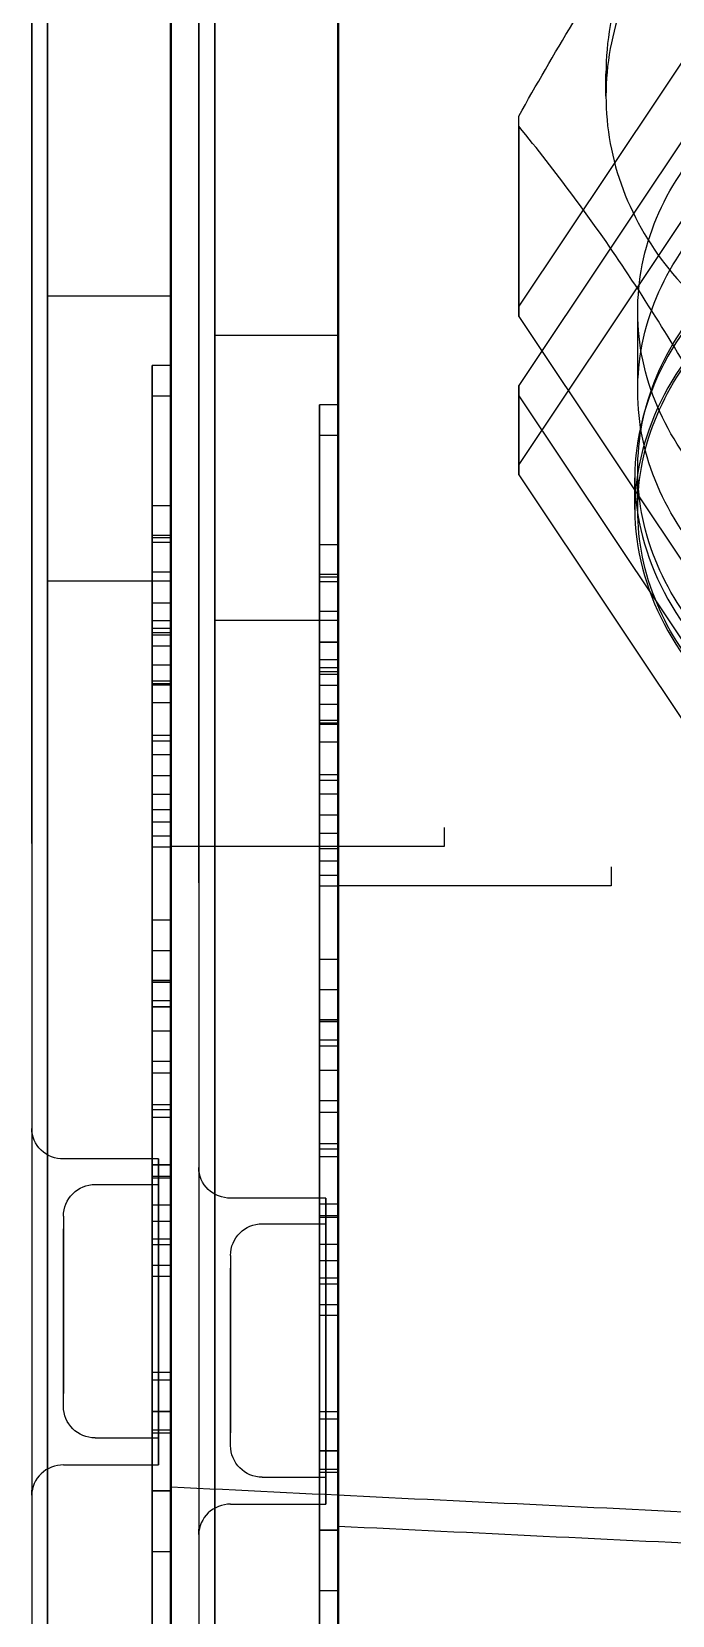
# Model space of a CAD drawing. Header units: millimetres. Extents: x -69706 to 52883, y -6882 to 68885.
# Drawn here: x 7033.74 to 7053.93, y 24012.42 to 24062.39 of the extents above; entities that cross this region are included whole.
import ezdxf

# ---------------------------------------------------------------- set-up
doc = ezdxf.new("R2010")
doc.units = ezdxf.units.MM
doc.layers.add('ac-SB', color=7, linetype='Continuous', lineweight=13)

# ---------------------------------------------------------------- blocks, each defined once
blk = doc.blocks.new('A$C15852BBE')
at = {"layer": 'ac-SB', "lineweight": -3}
for p, q in [((6135.932, 3068.938), (6135.932, 3317.073)), ((6135.932, 3317.073), (6135.932, 3069.011)), ((6141.199, 3067.699), (6141.199, 3315.834)), ((6141.199, 3315.834), (6141.199, 3067.772)), ((6139.81, 3169.569), (6139.81, 3313.075)), ((6145.077, 3168.33), (6145.077, 3311.836)), ((6135.91, 3222.235), (6135.91, 3129.134)), ((6141.177, 3220.996), (6141.177, 3127.895)), ((6135.91, 3132.502), (6135.91, 3219.104)), ((6139.81, 3219.104), (6139.81, 3132.502)), ((6135.91, 3161.702), (6135.91, 3217.994)), ((6139.81, 3217.994), (6139.81, 3161.702)), ((6140.31, 3132.05), (6140.31, 3218.319)), ((6141.177, 3131.263), (6141.177, 3217.865)), ((6145.077, 3217.865), (6145.077, 3131.263)), ((6145.577, 3130.811), (6145.577, 3217.08)), ((6141.177, 3160.463), (6141.177, 3216.755)), ((6145.077, 3216.755), (6145.077, 3160.463)), ((6135.91, 3183.288), (6135.91, 3208.999)), ((6139.81, 3152.702), (6139.81, 3208.994)), ((6141.177, 3182.049), (6141.177, 3207.76)), ((6145.077, 3151.463), (6145.077, 3207.755)), ((6135.91, 3171.545), (6135.91, 3200.138)), ((6140.31, 3190.545), (6140.31, 3200.006)), ((6141.177, 3170.306), (6141.177, 3198.899)), ((6145.577, 3189.306), (6145.577, 3198.767)), ((6135.91, 3196.16), (6135.91, 3190.282)), ((6135.91, 3196.074), (6135.91, 3192.33)), ((6136.51, 3196.074), (6136.51, 3192.33)), ((6135.91, 3190.595), (6135.91, 3195.22)), ((6136.51, 3190.595), (6136.51, 3195.22)), ((6141.177, 3194.921), (6141.177, 3189.043)), ((6141.177, 3194.835), (6141.177, 3191.092)), ((6141.777, 3194.835), (6141.777, 3191.092)), ((6135.91, 3194.353), (6135.91, 3192.335)), ((6136.51, 3194.353), (6136.51, 3192.335)), ((6141.177, 3189.356), (6141.177, 3193.981)), ((6141.777, 3189.356), (6141.777, 3193.981)), ((6135.91, 3190.417), (6135.91, 3193.966)), ((6136.51, 3190.417), (6136.51, 3193.966)), ((6141.177, 3193.114), (6141.177, 3191.096)), ((6141.777, 3193.114), (6141.777, 3191.096)), ((6141.177, 3189.178), (6141.177, 3192.727)), ((6141.777, 3189.178), (6141.777, 3192.727)), ((6135.91, 3192.335), (6135.91, 3188.591)), ((6135.91, 3192.33), (6135.91, 3190.417)), ((6135.91, 3192.33), (6136.51, 3192.33)), ((6136.51, 3192.335), (6136.51, 3188.591)), ((6136.51, 3192.33), (6136.51, 3190.417)), ((6141.177, 3191.096), (6141.177, 3187.352)), ((6141.177, 3191.092), (6141.177, 3189.178)), ((6141.177, 3191.092), (6141.777, 3191.092)), ((6141.777, 3191.096), (6141.777, 3187.352)), ((6141.777, 3191.092), (6141.777, 3189.178)), ((6135.91, 3186.678), (6135.91, 3190.595)), ((6136.51, 3186.678), (6136.51, 3190.595)), ((6140.31, 3190.545), (6140.31, 3190.384)), ((6135.91, 3190.417), (6136.51, 3190.417)), ((6135.91, 3190.412), (6136.51, 3190.412)), ((6135.91, 3188.499), (6135.91, 3190.412)), ((6135.91, 3190.412), (6135.91, 3183.298)), ((6135.91, 3190.282), (6135.91, 3170.08)), ((6136.51, 3190.412), (6136.51, 3183.303)), ((6136.51, 3188.494), (6136.51, 3190.412)), ((6140.31, 3179.093), (6140.31, 3190.384)), ((6136.31, 3189.385), (6136.31, 3189.591)), ((6136.31, 3189.591), (6136.31, 3179.936)), ((6139.31, 3189.591), (6136.31, 3189.591)), ((6136.31, 3180.713), (6136.31, 3189.385)), ((6141.177, 3185.439), (6141.177, 3189.356)), ((6141.177, 3189.178), (6141.777, 3189.178)), ((6141.177, 3189.173), (6141.777, 3189.173)), ((6141.177, 3187.26), (6141.177, 3189.173)), ((6141.177, 3189.173), (6141.177, 3182.059)), ((6141.177, 3189.043), (6141.177, 3168.841)), ((6141.777, 3185.439), (6141.777, 3189.356)), ((6141.777, 3189.173), (6141.777, 3182.064)), ((6141.777, 3187.255), (6141.777, 3189.173)), ((6145.577, 3189.306), (6145.577, 3189.145)), ((6145.577, 3177.854), (6145.577, 3189.145)), ((6135.91, 3188.591), (6135.91, 3186.678)), ((6135.91, 3188.591), (6136.51, 3188.591)), ((6135.91, 3188.499), (6136.51, 3188.499)), ((6135.91, 3187.93), (6135.91, 3188.499)), ((6138.31, 3188.74), (6136.31, 3188.74)), ((6136.31, 3188.74), (6136.31, 3181.276)), ((6136.51, 3188.591), (6136.51, 3186.678)), ((6136.51, 3187.915), (6136.51, 3188.494)), ((6136.31, 3180.74), (6136.31, 3188.204)), ((6141.577, 3188.146), (6141.577, 3188.352)), ((6141.577, 3188.352), (6141.577, 3178.697)), ((6144.577, 3188.352), (6141.577, 3188.352)), ((6141.577, 3179.474), (6141.577, 3188.146)), ((6135.91, 3180.11), (6135.91, 3187.926)), ((6135.91, 3187.914), (6136.51, 3187.914)), ((6135.91, 3187.907), (6136.51, 3187.907)), ((6136.51, 3180.11), (6136.51, 3187.926)), ((6139.31, 3187.74), (6139.31, 3182.142)), ((6143.577, 3187.501), (6141.577, 3187.501)), ((6141.577, 3187.501), (6141.577, 3180.037)), ((6139.31, 3181.74), (6139.31, 3187.338)), ((6141.177, 3187.352), (6141.177, 3185.439)), ((6141.177, 3187.352), (6141.777, 3187.352)), ((6141.177, 3187.26), (6141.777, 3187.26)), ((6141.177, 3186.691), (6141.177, 3187.26)), ((6141.777, 3187.352), (6141.777, 3185.439)), ((6141.777, 3186.676), (6141.777, 3187.255)), ((6135.91, 3186.914), (6135.91, 3183.635)), ((6135.91, 3186.913), (6136.51, 3186.913)), ((6135.91, 3186.678), (6136.51, 3186.678)), ((6136.51, 3186.914), (6136.51, 3183.635)), ((6141.177, 3178.871), (6141.177, 3186.687)), ((6141.177, 3186.675), (6141.777, 3186.675)), ((6141.177, 3186.668), (6141.777, 3186.668)), ((6141.577, 3179.501), (6141.577, 3186.965)), ((6141.777, 3178.871), (6141.777, 3186.687)), ((6144.577, 3186.501), (6144.577, 3180.903)), ((6144.577, 3180.501), (6144.577, 3186.099)), ((6135.91, 3182.452), (6135.91, 3185.736)), ((6136.51, 3182.452), (6136.51, 3185.736)), ((6141.177, 3185.675), (6141.177, 3182.396)), ((6141.177, 3185.674), (6141.777, 3185.674)), ((6141.777, 3185.675), (6141.777, 3182.396)), ((6141.177, 3185.439), (6141.777, 3185.439)), ((6141.177, 3181.213), (6141.177, 3184.497)), ((6141.777, 3181.213), (6141.777, 3184.497)), ((6135.91, 3181.385), (6135.91, 3183.646)), ((6136.51, 3183.63), (6135.91, 3183.63)), ((6136.51, 3181.385), (6136.51, 3183.653)), ((6135.91, 3183.303), (6135.91, 3181.39)), ((6135.91, 3183.298), (6136.51, 3183.298)), ((6135.91, 3183.283), (6135.91, 3181.369)), ((6136.51, 3183.303), (6136.51, 3181.385)), ((6135.91, 3176.574), (6135.91, 3182.646)), ((6135.91, 3182.645), (6136.51, 3182.645)), ((6136.51, 3176.574), (6136.51, 3182.646)), ((6136.51, 3182.453), (6135.91, 3182.453)), ((6141.177, 3180.146), (6141.177, 3182.408)), ((6141.777, 3182.391), (6141.177, 3182.391)), ((6141.177, 3182.064), (6141.177, 3180.151)), ((6141.177, 3182.059), (6141.777, 3182.059)), ((6141.177, 3182.044), (6141.177, 3180.13)), ((6141.777, 3180.146), (6141.777, 3182.414)), ((6141.777, 3182.064), (6141.777, 3180.146)), ((6135.91, 3181.914), (6135.91, 3180.117)), ((6135.91, 3181.914), (6136.51, 3181.914)), ((6136.51, 3181.914), (6136.51, 3180.117)), ((6136.51, 3181.385), (6135.91, 3181.385)), ((6135.91, 3169.743), (6135.91, 3181.375)), ((6141.177, 3175.335), (6141.177, 3181.407)), ((6141.177, 3181.406), (6141.777, 3181.406)), ((6141.777, 3181.215), (6141.177, 3181.215)), ((6141.777, 3175.335), (6141.777, 3181.407)), ((6135.91, 3180.545), (6135.91, 3178.22)), ((6135.91, 3180.544), (6136.51, 3180.544)), ((6135.91, 3180.492), (6136.51, 3180.492)), ((6135.91, 3180.488), (6135.91, 3175.115)), ((6138.31, 3180.74), (6136.31, 3180.74)), ((6136.31, 3180.092), (6136.31, 3180.713)), ((6136.51, 3180.545), (6136.51, 3178.22)), ((6136.51, 3180.488), (6136.51, 3175.115)), ((6141.177, 3180.675), (6141.177, 3178.878)), ((6141.177, 3180.675), (6141.777, 3180.675)), ((6141.777, 3180.675), (6141.777, 3178.878)), ((6136.51, 3180.117), (6135.91, 3180.117)), ((6136.51, 3180.111), (6135.91, 3180.111)), ((6136.31, 3179.936), (6136.31, 3180.092)), ((6141.777, 3180.146), (6141.177, 3180.146)), ((6141.177, 3168.504), (6141.177, 3180.136)), ((6136.31, 3179.936), (6139.31, 3179.936)), ((6143.577, 3179.501), (6141.577, 3179.501)), ((6140.31, 3179.093), (6140.31, 3178.971)), ((6141.177, 3179.306), (6141.177, 3176.981)), ((6141.177, 3179.305), (6141.777, 3179.305)), ((6141.177, 3179.253), (6141.777, 3179.253)), ((6141.177, 3179.249), (6141.177, 3173.876)), ((6141.577, 3178.854), (6141.577, 3179.474)), ((6141.777, 3179.306), (6141.777, 3176.981)), ((6141.777, 3179.249), (6141.777, 3173.876)), ((6136.51, 3178.619), (6135.91, 3178.619)), ((6140.31, 3171.648), (6140.31, 3178.971)), ((6141.777, 3178.878), (6141.177, 3178.878)), ((6141.777, 3178.873), (6141.177, 3178.873)), ((6141.577, 3178.697), (6141.577, 3178.854)), ((6141.577, 3178.697), (6144.577, 3178.697)), ((6135.91, 3178.389), (6136.51, 3178.389)), ((6135.91, 3175.898), (6135.91, 3178.387)), ((6136.51, 3178.213), (6135.91, 3178.213)), ((6136.51, 3175.898), (6136.51, 3178.387)), ((6145.577, 3177.854), (6145.577, 3177.732)), ((6145.577, 3170.409), (6145.577, 3177.732)), ((6135.91, 3176.171), (6135.91, 3177.226)), ((6135.91, 3177.226), (6136.51, 3177.226)), ((6136.51, 3177.226), (6136.51, 3176.171)), ((6141.777, 3177.38), (6141.177, 3177.38)), ((6141.177, 3177.15), (6141.777, 3177.15)), ((6141.177, 3174.659), (6141.177, 3177.149)), ((6141.777, 3174.659), (6141.777, 3177.149)), ((6135.91, 3176.862), (6136.51, 3176.862)), ((6135.91, 3174.949), (6135.91, 3176.862)), ((6135.91, 3176.862), (6135.91, 3169.748)), ((6135.91, 3173.667), (6135.91, 3176.574)), ((6136.51, 3176.862), (6136.51, 3169.753)), ((6136.51, 3174.944), (6136.51, 3176.862)), ((6136.51, 3173.667), (6136.51, 3176.574)), ((6141.777, 3176.974), (6141.177, 3176.974)), ((6141.177, 3174.933), (6141.177, 3175.987)), ((6141.177, 3175.987), (6141.777, 3175.987)), ((6141.777, 3175.987), (6141.777, 3174.933)), ((6136.51, 3175.897), (6135.91, 3175.897)), ((6141.177, 3175.623), (6141.777, 3175.623)), ((6141.177, 3173.71), (6141.177, 3175.623)), ((6141.177, 3175.623), (6141.177, 3168.509)), ((6141.777, 3175.623), (6141.777, 3168.514)), ((6141.777, 3173.705), (6141.777, 3175.623)), ((6135.91, 3175.141), (6136.51, 3175.141)), ((6135.91, 3175.129), (6135.91, 3174.302)), ((6136.51, 3175.127), (6135.91, 3175.127)), ((6136.51, 3175.129), (6136.51, 3174.302)), ((6141.177, 3172.428), (6141.177, 3175.335)), ((6141.777, 3172.428), (6141.777, 3175.335)), ((6135.91, 3174.949), (6136.51, 3174.949)), ((6135.91, 3174.38), (6135.91, 3174.949)), ((6136.51, 3174.363), (6136.51, 3174.944)), ((6141.777, 3174.658), (6141.177, 3174.658)), ((6135.91, 3166.56), (6135.91, 3174.363)), ((6135.91, 3174.363), (6136.51, 3174.363)), ((6135.91, 3174.359), (6136.51, 3174.359)), ((6136.51, 3174.358), (6135.91, 3174.358)), ((6135.91, 3174.302), (6135.91, 3172.388)), ((6135.91, 3174.302), (6136.51, 3174.302)), ((6136.51, 3166.56), (6136.51, 3174.363)), ((6136.51, 3174.302), (6136.51, 3172.388)), ((6135.91, 3172.388), (6135.91, 3173.667)), ((6136.51, 3172.388), (6136.51, 3173.667)), ((6141.177, 3173.902), (6141.777, 3173.902)), ((6141.177, 3173.89), (6141.177, 3173.063)), ((6141.777, 3173.888), (6141.177, 3173.888)), ((6141.177, 3173.71), (6141.777, 3173.71)), ((6141.177, 3173.141), (6141.177, 3173.71)), ((6141.777, 3173.89), (6141.777, 3173.063)), ((6141.777, 3173.125), (6141.777, 3173.705)), ((6135.91, 3173.364), (6135.91, 3170.084)), ((6135.91, 3173.363), (6136.51, 3173.363)), ((6136.51, 3173.364), (6136.51, 3170.084)), ((6141.177, 3165.321), (6141.177, 3173.125)), ((6141.177, 3173.124), (6141.777, 3173.124)), ((6141.177, 3173.12), (6141.777, 3173.12)), ((6141.777, 3173.119), (6141.177, 3173.119)), ((6141.177, 3173.063), (6141.177, 3171.149)), ((6141.177, 3173.063), (6141.777, 3173.063)), ((6141.777, 3165.321), (6141.777, 3173.125)), ((6141.777, 3173.063), (6141.777, 3171.149)), ((6136.51, 3172.388), (6135.91, 3172.388)), ((6135.91, 3168.902), (6135.91, 3172.186)), ((6136.51, 3168.902), (6136.51, 3172.186)), ((6141.177, 3171.149), (6141.177, 3172.428)), ((6141.177, 3172.125), (6141.177, 3168.845)), ((6141.177, 3172.124), (6141.777, 3172.124)), ((6141.777, 3171.149), (6141.777, 3172.428)), ((6141.777, 3172.125), (6141.777, 3168.845)), ((6135.91, 3170.08), (6135.91, 3171.545)), ((6140.31, 3169.979), (6140.31, 3171.648)), ((6141.777, 3171.149), (6141.177, 3171.149)), ((6141.177, 3167.663), (6141.177, 3170.947)), ((6141.777, 3167.663), (6141.777, 3170.947)), ((6127.31, 3169.875), (6127.31, 3170.08)), ((6127.31, 3170.08), (6135.91, 3170.08)), ((6135.91, 3167.835), (6135.91, 3170.097)), ((6136.51, 3170.08), (6135.91, 3170.08)), ((6136.51, 3167.835), (6136.51, 3170.103)), ((6141.177, 3168.841), (6141.177, 3170.306)), ((6145.577, 3168.74), (6145.577, 3170.409)), ((6127.31, 3169.675), (6127.31, 3169.875)), ((6127.31, 3169.479), (6127.31, 3169.675)), ((6135.91, 3169.753), (6135.91, 3167.84)), ((6135.91, 3169.748), (6136.51, 3169.748)), ((6135.91, 3169.732), (6135.91, 3167.819)), ((6136.51, 3169.753), (6136.51, 3167.835)), ((6139.81, 3072.471), (6139.81, 3169.569)), ((6140.31, 3169.979), (6140.31, 3087.23)), ((6135.91, 3169.302), (6136.51, 3169.302)), ((6135.91, 3163.187), (6135.91, 3169.301)), ((6136.51, 3163.187), (6136.51, 3169.301)), ((6132.577, 3168.636), (6132.577, 3168.841)), ((6132.577, 3168.841), (6141.177, 3168.841)), ((6132.577, 3168.436), (6132.577, 3168.636)), ((6136.51, 3168.903), (6135.91, 3168.903)), ((6141.177, 3166.596), (6141.177, 3168.858)), ((6141.777, 3168.842), (6141.177, 3168.842)), ((6141.177, 3168.514), (6141.177, 3166.601)), ((6141.177, 3168.509), (6141.777, 3168.509)), ((6141.177, 3168.493), (6141.177, 3166.58)), ((6141.777, 3166.596), (6141.777, 3168.864)), ((6141.777, 3168.514), (6141.777, 3166.596)), ((6145.577, 3168.74), (6145.577, 3085.991)), ((6132.577, 3168.24), (6132.577, 3168.436)), ((6135.91, 3168.429), (6136.51, 3168.429)), ((6135.91, 3168.429), (6135.91, 3165.544)), ((6136.51, 3168.429), (6136.51, 3165.544)), ((6141.177, 3168.063), (6141.777, 3168.063)), ((6141.177, 3161.948), (6141.177, 3168.062)), ((6141.777, 3161.948), (6141.777, 3168.062)), ((6145.077, 3071.232), (6145.077, 3168.33)), ((6136.51, 3167.835), (6135.91, 3167.835)), ((6135.91, 3152.707), (6135.91, 3167.819)), ((6141.777, 3167.664), (6141.177, 3167.664)), ((6130.226, 3157.109), (6123.513, 3167.179)), ((6135.91, 3167.184), (6136.51, 3167.184)), ((6135.91, 3167.183), (6135.91, 3160.326)), ((6136.51, 3160.325), (6136.51, 3167.183)), ((6141.177, 3167.19), (6141.777, 3167.19)), ((6141.177, 3167.19), (6141.177, 3164.305)), ((6141.777, 3167.19), (6141.777, 3164.305)), ((6135.91, 3164.944), (6135.91, 3166.741)), ((6136.51, 3166.741), (6135.91, 3166.741)), ((6136.51, 3166.561), (6135.91, 3166.561)), ((6136.51, 3164.944), (6136.51, 3166.741)), ((6141.777, 3166.596), (6141.177, 3166.596)), ((6141.177, 3151.468), (6141.177, 3166.581)), ((6135.91, 3165.544), (6136.51, 3165.544)), ((6135.91, 3165.544), (6135.91, 3163.741)), ((6136.51, 3165.544), (6136.51, 3163.741)), ((6141.177, 3165.945), (6141.777, 3165.945)), ((6141.177, 3165.944), (6141.177, 3159.087)), ((6141.177, 3163.705), (6141.177, 3165.502)), ((6141.777, 3165.502), (6141.177, 3165.502)), ((6141.777, 3159.087), (6141.777, 3165.944)), ((6141.777, 3163.705), (6141.777, 3165.502)), ((6141.777, 3165.322), (6141.177, 3165.322)), ((6130.226, 3154.609), (6123.514, 3164.679)), ((6135.91, 3164.983), (6135.91, 3163.187)), ((6135.91, 3164.983), (6136.51, 3164.983)), ((6135.91, 3164.944), (6136.51, 3164.944)), ((6135.91, 3162.386), (6135.91, 3164.944)), ((6135.91, 3164.862), (6135.91, 3163.329)), ((6135.91, 3164.862), (6136.51, 3164.862)), ((6135.91, 3162.949), (6135.91, 3164.862)), ((6136.51, 3164.983), (6136.51, 3163.187)), ((6136.51, 3162.386), (6136.51, 3164.944)), ((6136.51, 3164.862), (6136.51, 3163.329)), ((6136.51, 3162.949), (6136.51, 3164.862)), ((6136.51, 3164.342), (6135.91, 3164.342)), ((6135.91, 3164.342), (6135.91, 3163.406)), ((6135.91, 3163.329), (6135.91, 3164.342)), ((6136.51, 3164.342), (6136.51, 3163.406)), ((6136.51, 3163.329), (6136.51, 3164.342)), ((6141.177, 3164.305), (6141.777, 3164.305)), ((6141.177, 3164.305), (6141.177, 3162.502)), ((6141.777, 3164.305), (6141.777, 3162.502)), ((6136.51, 3163.741), (6135.91, 3163.741)), ((6141.177, 3163.744), (6141.177, 3161.948)), ((6141.177, 3163.744), (6141.777, 3163.744)), ((6141.177, 3163.705), (6141.777, 3163.705)), ((6141.177, 3161.147), (6141.177, 3163.705)), ((6141.177, 3163.623), (6141.177, 3162.09)), ((6141.177, 3163.623), (6141.777, 3163.623)), ((6141.177, 3161.71), (6141.177, 3163.623)), ((6141.777, 3163.744), (6141.777, 3161.948)), ((6141.777, 3161.147), (6141.777, 3163.705)), ((6141.777, 3163.623), (6141.777, 3162.09)), ((6141.777, 3161.71), (6141.777, 3163.623)), ((6135.91, 3163.406), (6135.91, 3162.392)), ((6135.91, 3163.406), (6136.51, 3163.406)), ((6135.91, 3163.329), (6136.51, 3163.329)), ((6136.51, 3163.187), (6135.91, 3163.187)), ((6136.51, 3163.406), (6136.51, 3162.392)), ((6141.777, 3163.104), (6141.177, 3163.104)), ((6141.177, 3163.104), (6141.177, 3162.167)), ((6141.177, 3162.09), (6141.177, 3163.104)), ((6141.777, 3163.104), (6141.777, 3162.167)), ((6141.777, 3162.09), (6141.777, 3163.104)), ((6135.91, 3162.949), (6136.51, 3162.949)), ((6135.91, 3161.416), (6135.91, 3162.949)), ((6136.51, 3161.416), (6136.51, 3162.949)), ((6141.777, 3162.502), (6141.177, 3162.502)), ((6130.226, 3152.109), (6123.514, 3162.179)), ((6135.91, 3162.392), (6135.91, 3159.188)), ((6135.91, 3162.392), (6136.51, 3162.392)), ((6136.51, 3162.384), (6135.91, 3162.384)), ((6136.51, 3162.392), (6136.51, 3159.188)), ((6141.177, 3162.167), (6141.177, 3161.153)), ((6141.177, 3162.167), (6141.777, 3162.167)), ((6141.177, 3162.09), (6141.777, 3162.09)), ((6141.777, 3162.167), (6141.777, 3161.153)), ((6135.91, 3152.702), (6135.91, 3161.702)), ((6135.91, 3161.702), (6139.81, 3161.702)), ((6139.81, 3161.702), (6139.81, 3152.702)), ((6141.777, 3161.948), (6141.177, 3161.948)), ((6141.177, 3161.71), (6141.777, 3161.71)), ((6141.177, 3160.177), (6141.177, 3161.71)), ((6141.777, 3160.177), (6141.777, 3161.71)), ((6135.91, 3161.416), (6136.51, 3161.416)), ((6135.91, 3160.257), (6135.91, 3161.416)), ((6136.51, 3160.257), (6136.51, 3161.416)), ((6141.177, 3161.153), (6141.177, 3157.949)), ((6141.177, 3161.153), (6141.777, 3161.153)), ((6141.777, 3161.145), (6141.177, 3161.145)), ((6141.777, 3161.153), (6141.777, 3157.949)), ((6135.91, 3160.479), (6135.91, 3159.32)), ((6135.91, 3160.479), (6136.51, 3160.479)), ((6135.91, 3157.582), (6135.91, 3160.479)), ((6136.51, 3160.325), (6135.91, 3160.325)), ((6135.91, 3160.257), (6136.51, 3160.257)), ((6135.91, 3159.32), (6135.91, 3160.257)), ((6136.51, 3160.479), (6136.51, 3159.32)), ((6136.51, 3157.582), (6136.51, 3160.479)), ((6136.51, 3159.32), (6136.51, 3160.257)), ((6141.177, 3151.463), (6141.177, 3160.463)), ((6141.177, 3160.463), (6145.077, 3160.463)), ((6141.177, 3160.177), (6141.777, 3160.177)), ((6141.177, 3159.018), (6141.177, 3160.177)), ((6141.777, 3159.018), (6141.777, 3160.177)), ((6145.077, 3160.463), (6145.077, 3151.463)), ((6135.91, 3159.32), (6136.51, 3159.32)), ((6135.91, 3159.188), (6135.91, 3154.899)), ((6136.51, 3159.188), (6136.51, 3154.899)), ((6141.177, 3159.24), (6141.177, 3158.081)), ((6141.177, 3159.24), (6141.777, 3159.24)), ((6141.177, 3156.344), (6141.177, 3159.24)), ((6141.777, 3159.086), (6141.177, 3159.086)), ((6141.177, 3159.018), (6141.777, 3159.018)), ((6141.177, 3158.081), (6141.177, 3159.018)), ((6141.777, 3159.24), (6141.777, 3158.081)), ((6141.777, 3156.344), (6141.777, 3159.24)), ((6141.777, 3158.081), (6141.777, 3159.018)), ((6126.478, 3158.198), (6126.478, 3156.948)), ((6126.568, 3158.198), (6126.568, 3157.198)), ((6141.177, 3158.081), (6141.777, 3158.081)), ((6135.91, 3155.855), (6135.91, 3157.582)), ((6136.51, 3155.855), (6136.51, 3157.582)), ((6141.177, 3157.949), (6141.177, 3153.66)), ((6141.777, 3157.949), (6141.777, 3153.66)), ((6130.226, 3154.609), (6130.226, 3157.109)), ((6130.226, 3157.109), (6130.227, 3157.002)), ((6130.227, 3157.002), (6130.227, 3156.894)), ((6123.513, 3146.717), (6130.226, 3156.786)), ((6130.227, 3156.894), (6130.226, 3156.786)), ((6130.226, 3156.786), (6130.226, 3154.286)), ((6130.228, 3156.948), (6130.228, 3154.448)), ((6141.177, 3154.616), (6141.177, 3156.344)), ((6141.777, 3154.616), (6141.777, 3156.344)), ((6136.51, 3155.855), (6135.91, 3155.855)), ((6135.91, 3154.899), (6135.91, 3155.855)), ((6136.51, 3154.899), (6136.51, 3155.855)), ((6130.228, 3154.502), (6130.226, 3154.609)), ((6130.228, 3154.394), (6130.228, 3154.502)), ((6135.91, 3154.899), (6136.51, 3154.899)), ((6141.777, 3154.616), (6141.177, 3154.616)), ((6141.177, 3153.66), (6141.177, 3154.616)), ((6141.777, 3153.66), (6141.777, 3154.616)), ((6123.514, 3144.217), (6130.226, 3154.286)), ((6126.478, 3154.448), (6126.478, 3151.948)), ((6130.226, 3154.286), (6130.228, 3154.394)), ((6141.177, 3153.66), (6141.777, 3153.66)), ((6139.81, 3152.702), (6135.91, 3152.702)), ((6130.227, 3146.109), (6130.226, 3152.109)), ((6130.226, 3152.109), (6130.228, 3152.002)), ((6130.228, 3152.002), (6130.228, 3151.894)), ((6123.514, 3141.717), (6130.226, 3151.786)), ((6130.228, 3151.894), (6130.226, 3151.786)), ((6130.226, 3151.786), (6130.227, 3145.786)), ((6130.228, 3151.948), (6130.228, 3145.948)), ((6145.077, 3151.463), (6141.177, 3151.463)), ((6130.227, 3146.109), (6130.228, 3146.002)), ((6130.228, 3146.002), (6130.228, 3145.894)), ((6130.228, 3145.894), (6130.227, 3145.786)), ((6127.478, 3145.154), (6127.478, 3144.448))]:
    blk.add_line(p, q, dxfattribs=at)
at = {"layer": 'ac-SB', "lineweight": -3, "extrusion": (0, 0, -1)}
for centre, major_axis, start_param, end_param in [((6138.31, 3187.74), (0.707, 0.707), -0.785398, 0.785398), ((6143.577, 3186.501), (0.707, 0.707), -0.785398, 0.785398), ((6138.31, 3181.74), (0.707, 0.707), 0.785398, 2.356194), ((6143.577, 3180.501), (-0.707, 0.707), 2.356194, 3.926991)]:
    blk.add_ellipse(centre, major_axis=major_axis, ratio=1, start_param=start_param, end_param=end_param, dxfattribs=at)
at = {"layer": 'ac-SB', "lineweight": -3}
for points, knots in [([(6135.91, 3190.282), (6131.605, 3190.493), (6122.998, 3190.91), (6110.092, 3191.535), (6101.49, 3191.952), (6097.191, 3192.158)], [0, 0, 0, 0, 0.333558, 0.66688, 1, 1, 1, 1]), ([(6141.177, 3189.043), (6136.872, 3189.254), (6128.265, 3189.671), (6115.359, 3190.296), (6106.757, 3190.713), (6102.458, 3190.919)], [0, 0, 0, 0, 0.333558, 0.66688, 1, 1, 1, 1]), ([(6139.31, 3189.591), (6139.562, 3189.591), (6140.084, 3189.782), (6140.31, 3190.299), (6140.31, 3190.545)], [0, 0, 0, 0, 0.505738, 1, 1, 1, 1]), ([(6144.577, 3188.352), (6144.829, 3188.352), (6145.351, 3188.544), (6145.577, 3189.06), (6145.577, 3189.306)], [0, 0, 0, 0, 0.505738, 1, 1, 1, 1]), ([(6139.31, 3179.936), (6139.563, 3179.936), (6140.087, 3179.74), (6140.31, 3179.22), (6140.31, 3178.971)], [0, 0, 0, 0, 0.50358, 1, 1, 1, 1]), ([(6144.577, 3178.697), (6144.83, 3178.697), (6145.354, 3178.501), (6145.577, 3177.981), (6145.577, 3177.732)], [0, 0, 0, 0, 0.50358, 1, 1, 1, 1]), ([(6116.478, 3166.858), (6117.631, 3166.858), (6119.921, 3166.515), (6122.97, 3165.014), (6125.275, 3162.681), (6126.526, 3159.764), (6126.526, 3156.632), (6125.275, 3153.715), (6122.97, 3151.381), (6119.921, 3149.881), (6117.631, 3149.538), (6116.478, 3149.538)], [0, 0, 0, 0, 0.118473, 0.233633, 0.343499, 0.44849, 0.551493, 0.656484, 0.766351, 0.881512, 1, 1, 1, 1]), ([(6116.479, 3149.476), (6117.664, 3149.487), (6120.033, 3149.848), (6123.361, 3151.5), (6125.873, 3154.384), (6126.908, 3158.198), (6125.873, 3162.012), (6123.361, 3164.896), (6120.033, 3166.547), (6117.664, 3166.908), (6116.479, 3166.919)], [0, 0, 0, 0, 0.121761, 0.239688, 0.372971, 0.500001, 0.627031, 0.760313, 0.878239, 1, 1, 1, 1]), ([(6116.478, 3165.608), (6117.638, 3165.608), (6119.934, 3165.262), (6122.973, 3163.759), (6125.264, 3161.44), (6126.519, 3158.545), (6126.533, 3155.421), (6125.302, 3152.508), (6123.013, 3150.161), (6119.956, 3148.638), (6117.644, 3148.288), (6116.478, 3148.288)], [0, 0, 0, 0, 0.11927, 0.234217, 0.342668, 0.447419, 0.550256, 0.654928, 0.764103, 0.880168, 1, 1, 1, 1]), ([(6116.479, 3148.476), (6117.664, 3148.487), (6120.033, 3148.848), (6123.361, 3150.5), (6125.873, 3153.384), (6126.908, 3157.198), (6125.873, 3161.012), (6123.361, 3163.896), (6120.033, 3165.547), (6117.664, 3165.908), (6116.479, 3165.919)], [0, 0, 0, 0, 0.121761, 0.239688, 0.372971, 0.500001, 0.627031, 0.760313, 0.878239, 1, 1, 1, 1]), ([(6116.478, 3163.108), (6117.639, 3163.108), (6119.934, 3162.762), (6122.973, 3161.259), (6125.264, 3158.94), (6126.519, 3156.045), (6126.533, 3152.921), (6125.302, 3150.008), (6123.013, 3147.661), (6119.956, 3146.138), (6117.644, 3145.788), (6116.478, 3145.788)], [0, 0, 0, 0, 0.11927, 0.234217, 0.342668, 0.447419, 0.550256, 0.654928, 0.764103, 0.880168, 1, 1, 1, 1]), ([(6116.478, 3160.608), (6117.639, 3160.608), (6119.934, 3160.262), (6122.973, 3158.759), (6125.264, 3156.44), (6126.519, 3153.545), (6126.533, 3150.421), (6125.302, 3147.508), (6123.013, 3145.161), (6119.956, 3143.638), (6117.644, 3143.288), (6116.478, 3143.288)], [0, 0, 0, 0, 0.11927, 0.234217, 0.342668, 0.447419, 0.550256, 0.654928, 0.764103, 0.880168, 1, 1, 1, 1]), ([(6123.514, 3156.179), (6124.067, 3155.192), (6125.148, 3153.322), (6126.81, 3150.685), (6128.482, 3148.303), (6129.641, 3146.823), (6130.227, 3146.109)], [0, 0, 0, 0, 0.28004, 0.534625, 0.771526, 1, 1, 1, 1]), ([(6116.478, 3135.628), (6117.622, 3135.628), (6119.895, 3135.935), (6122.991, 3137.284), (6125.479, 3139.406), (6127.099, 3142.117), (6127.665, 3145.154), (6127.099, 3148.191), (6125.479, 3150.902), (6122.991, 3153.024), (6119.895, 3154.373), (6117.622, 3154.68), (6116.478, 3154.68)], [0, 0, 0, 0, 0.106714, 0.210962, 0.31109, 0.406923, 0.500001, 0.593079, 0.688911, 0.789039, 0.893286, 1, 1, 1, 1]), ([(6130.227, 3145.786), (6129.673, 3144.8), (6128.593, 3142.93), (6126.93, 3140.292), (6125.259, 3137.911), (6124.099, 3136.43), (6123.514, 3135.717)], [0, 0, 0, 0, 0.280038, 0.534623, 0.771524, 1, 1, 1, 1]), ([(6116.478, 3134.654), (6117.632, 3134.654), (6119.929, 3134.975), (6123.043, 3136.383), (6125.52, 3138.584), (6127.111, 3141.361), (6127.478, 3143.434), (6127.478, 3144.448)], [0, 0, 0, 0, 0.212695, 0.420756, 0.621105, 0.813114, 1, 1, 1, 1])]:
    blk.add_open_spline(points, degree=3, knots=knots, dxfattribs=at)

msp = doc.modelspace()

# ---------------------------------------------------------------- block references
at = {"layer": 'ac-SB', "rotation": 180}
msp.add_blockref('A$C15852BBE', (13179.315, 27205.514), dxfattribs=at)

doc.saveas('drawing.dxf')
